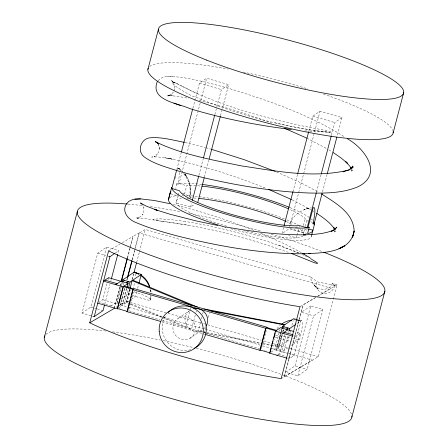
<?xml version="1.0" encoding="UTF-8"?>
<svg xmlns="http://www.w3.org/2000/svg" width="448" height="448" viewBox="0 0 448 448"><rect width="100%" height="100%" fill="white"/><g stroke="black" fill="none" stroke-linecap="round" stroke-linejoin="round"><path stroke-width="0.34" stroke-dasharray="2.24 1.68" d="M189.902 198.828C192.237 190.126 190.187 180.449 184.425 173.505L186.62 176.68L184.425 173.505M135.47 247.783L139.35 232.994L145.281 229.471L310.867 277.133C310.509 281.988 314.373 285.751 317.682 288.691L313.645 284.368L317.475 289.212M351.607 169.893L351.546 171.164L351.495 169.87M158.726 144.995L158.564 144.396L159.421 147.907L158.827 151.754L156.75 155.03L157.136 154.554L154.23 156.598L155.137 156.268L151.721 157.069C158.614 156.346 165.491 158.043 172.256 159.13L165.071 157.797L172.256 159.13M150.545 300.188L151.161 296.173M190.669 194.561L190.764 194.04M310.867 277.133C312.687 278.678 315.75 279.994 316.518 282.134A9.682 9.145 -44.8 0 0 323.204 293.255A9.682 9.145 -44.8 0 0 334.729 285.93L334.83 285.505L332.433 283.349L337.249 284.726L318.377 356.658L284.194 376.813L303.066 304.886L315.801 297.5M334.818 285.561L316.641 281.714M334.678 230.782L334.404 232.025L334.729 230.782M311.282 236.55L311.606 235.273M91 315.7L82.012 313.085L97.742 253.131L106.557 247.134L118.759 250.678L117.936 253.798M82.012 313.085L90.826 307.087L106.557 247.134M111.395 305.732L99.193 302.187L102.822 299.718L107.195 283.035M108.074 279.698L108.601 277.693M104.67 304.388L109.911 284.402M110.891 280.655L111.222 279.406M114.117 308.325L119.762 286.81M119.935 286.138L120.814 282.778M127.344 257.908L132.983 236.398L139.132 232.932L331.1 288.193L316.187 297.069M114.33 308.386L119.974 286.877M120.154 286.199L121.212 282.167M127.557 257.97L130.026 248.556M130.206 247.884L133.202 236.46M118.787 302.478L116.956 301.946L121.156 285.93M121.33 285.264L122.03 282.593M102.822 299.718L116.85 303.794L122.629 281.77M123.334 285.124L123.861 283.125M119.078 305.564L120.266 304.858L124.673 288.053M126.79 279.989L127.316 277.973M132.082 259.823L134.551 250.41M134.725 249.738L139.132 232.932M124.891 288.12L120.478 304.92L126.414 301.398L129.59 289.296M127.008 280.05L127.534 278.034M132.294 259.885L134.764 250.471M126.47 288.193L122.444 303.542L120.512 304.858L122.343 305.39L126.717 288.708M120.613 303.01L124.275 304.074L128.302 288.725M129.41 289.632L128.184 294.302L131.51 295.266M132.037 279.619L133.61 273.61M132.233 279.216L133.644 273.84M136.64 262.41L139.289 252.325M139.462 251.653L145.281 229.471M129.819 289.335L126.319 302.68L129.399 303.962M130.34 289.531L127.014 302.21L128.167 302.691M128.822 309.361L133.375 292.006M136.735 291.738L135.503 296.43L131.258 299.32M137.614 288.389L138.667 284.374M176.781 169.59L181.205 152.718M192.892 108.17L199.444 83.194L206.696 78.254L228.659 84.638L222.275 108.954M175.246 178.466L176.12 175.123M177.526 169.77L177.878 168.431A28.258 27.518 55.8 0 1 180.891 170.817M201.897 184.414A73.786 12.813 14.7 0 0 179.071 183.557L176.327 184.022A27.518 4.777 14.7 0 1 177.682 184.503L179.071 183.557L200.144 103.23M200.855 100.531L206.696 78.254M178.086 195.86L176.226 202.944L190.568 207.11L194.477 204.45M178.254 195.216L179.099 191.996M184.492 194.141L186.687 185.769A66.08 11.474 14.7 0 1 200.738 186.049M190.568 207.11L191.632 203.056M198.901 175.364L203.33 158.474M214.85 114.57L221.407 89.578L228.659 84.638M204.378 177.178L208.807 160.294M220.506 115.713L222.102 109.631M190.562 307.91L185.483 327.264L163.296 318.046M195.261 315.022L191.587 329.034L163.335 317.302M195.961 312.351L196.314 311.018M200.497 322.291L198.223 330.966L203.179 331.912M201.376 318.954L201.902 316.949M202.602 314.278L203.123 312.278M203.941 332.629L204.322 332.735L205.548 328.065M208.348 317.386L209.574 312.715M283.545 227.59L281.949 233.666L289.201 228.726L303.548 232.898L304.562 229.034M292.936 191.789L297.545 174.222M308.885 130.99L312.788 116.133L320.04 111.194L341.998 117.578L337.215 135.8M289.733 226.705L320.04 111.194M261.509 348.639L262.735 343.969M262.909 343.297L265.535 333.29M265.714 332.623L266.235 330.618M296.8 235.906L296.296 237.838L287.33 235.228M296.968 235.262L299.337 226.246M302.025 230.871L302.422 229.342M303.43 225.518L305.234 218.635M273.885 340.374L274.232 339.041M305.239 226.458L306.757 220.662A66.08 11.474 14.7 0 0 289.643 209.373M271.096 352.139L274.719 349.675L280.151 328.983M316.506 192.035L321.11 174.49M331.38 135.335L334.746 122.511L341.998 117.578M288.187 347.614L283.976 350.482L276.657 348.359L280.857 332.338M281.03 331.671L281.73 329M263.267 343.409L277.519 346.136L281.893 329.448M281.977 329.515L276.55 350.207L278.482 348.891L282.335 334.208M282.374 332.948L278.701 346.965L272.72 345.822M282.548 332.282L283.248 329.616M283.035 331.537L283.562 329.532M282.352 334.611L279.199 346.623L277.519 346.136M283.226 331.274L283.578 329.941M284.586 334.583L280.213 351.271L282.145 349.95L286.171 334.6M322.521 191.828L327.124 174.278M283.976 350.482L287.829 335.804M288.702 332.466L289.05 331.128M289.117 336.022L287.885 340.71L276.657 348.359M289.99 332.674L291.049 328.653M291.928 325.304L293.154 320.617M284.424 376.874L303.29 304.948M287.638 358.361L289.162 358.803L294.241 355.348L300.02 333.323L294.683 331.772M294.991 365.887L310.722 305.934L322.924 309.478L307.194 369.432L297.83 375.805L285.634 372.26L294.991 365.887L307.194 369.432M297.83 375.805L313.561 315.851L322.924 309.478M332.416 283.338C329.941 290.993 319.346 290.73 314.546 285.578M173.908 90.938L174.776 88.698L174.742 89.225L174.714 85.602L173.191 81.99L173.634 82.69L170.794 79.985L173.146 81.738L176.854 83.574M158.127 80.741C164.058 73.909 174.216 76.877 182.006 77.454C198.694 80.091 215.057 84.448 231.263 89.146C270.547 101.226 309.882 115.136 344.87 137.06M173.471 92.064L170.783 94.875L171.293 94.461L167.754 95.95L172.407 95.491L167.048 95.48L170.453 95.491M115.45 252.93L118.759 250.678M110.852 306.102L115.018 303.262M116.956 301.946L117.656 301.47M121.167 299.079L130.906 292.449M116.85 303.794L117.578 303.302M118.714 307.86L122.343 305.39M124.275 304.074L128.604 301.123M128.111 310.94L128.475 310.694M178.534 318.164L189.521 310.682M189.974 338.246A11.558 11.256 55.8 0 0 189.89 318.394A11.558 11.256 55.8 0 0 172.9 327.975A11.558 11.256 55.8 0 0 189.974 338.246L202.065 330.019A11.558 11.256 55.8 0 1 187.18 326.514A11.558 11.256 55.8 0 1 188.731 311.282M310.722 305.934L301.364 312.306L313.561 315.851M296.772 323.68L300.983 320.813A23.122 3.405 -73.8 0 1 299.555 339.875L290.993 345.705M300.02 333.323L294.941 336.778L293.418 336.336M278.141 354.452L282.038 351.803M108.601 250.886L119.902 244.171M122.276 242.754L132.983 236.398M116.11 307.328L118.485 305.917M300.02 306.701L315.594 297.427M318.186 296.083L337.249 284.726M281.148 378.627L312.228 360.119L288.764 353.366M306.998 208.734L311.27 207.816M172.659 76.479L167.177 76.457M293.574 319.799L294.823 319.822M297.321 319.866L301.543 320.617M169.086 95.486L178.242 96.438L188.541 98.286M307.121 131.046L304.539 130.827M309.68 131.236L329.7 132.255L332.007 132.031L328.166 130.917L309.658 127.366A143.69 24.954 14.7 0 1 300.138 125.429C262.746 117.275 225.54 106.91 190.792 90.653M163.122 221.435L167.356 222.006M163.895 221.542L158.945 220.864M165.446 221.749L180.65 223.955M162.344 221.334L156.139 220.427M167.944 222.085L188.462 225.26M158.463 220.797L143.92 218.411L135.85 217.935L139.625 217.806L137.166 218.344L140.65 216.675L143.007 214.004L142.682 214.502L143.903 211.142L143.707 207.267L143.97 207.922L142.834 205.604M185.192 221.514L181.759 220.998A91.28 15.848 14.7 0 0 168.79 219.436L160.457 218.887A62.905 10.926 14.7 0 0 158.357 218.848L153.054 219.453L155.898 220.388M297.321 320.029L298.463 320.236M203.801 332.03L206.276 332.506M206.898 332.623L260.792 342.933M204.322 332.735L206.315 333.116M206.982 333.245L262.097 343.79M262.763 343.918L272.059 345.694M169.406 158.592C202.362 165.334 234.494 175.767 265.714 188.216M296.75 319.922L300.983 320.813L295.204 342.838L291.878 341.874M185.063 142.475L205.262 147.566M199.024 100.587C223.67 106.45 247.856 114.145 271.533 123.133M274.938 122.791C292.986 126.918 311.181 131.018 329.7 132.255C283.315 127.21 237.647 114.755 194.628 96.718C195.188 98.672 161.224 79.111 175.543 82.964A15.03 2.61 14.7 0 1 176.014 83.177L190.579 90.546M173.348 204.506C201.085 211.271 228.29 220.175 254.806 230.742M226.486 233.335L258.026 242.038L288.299 252.286M205.906 147.739L210.476 149.016M126.414 301.398L167.356 313.186M168.028 313.376L200.245 322.65M203.599 323.618L204.943 324.005M207.631 324.778L261.324 340.234M264.012 341.006L272.737 343.515M273.409 343.711L289.514 348.348M290.186 348.538L318.377 356.658M120.266 304.858L128.526 307.238M129.198 307.429L163.391 317.274M164.058 317.47L261.946 345.643M262.618 345.839L271.331 348.348M272.003 348.538L288.092 353.17M199.444 83.194L221.407 89.578M312.788 116.133L334.746 122.511M179.071 183.557L186.687 185.769M306.757 220.662L308.185 221.077M310.565 221.771L312.469 222.32M170.716 193.816L178.758 196.157M186.799 198.492L188.81 199.074M290.192 228.536L306.947 233.408M97.742 253.131L106.086 255.562M297.657 319.85L300.983 320.813A23.122 22.512 55.8 0 0 293.334 319.945M293.345 334.902L296.391 335.793M132.177 295.462L150.142 300.681A23.122 22.512 55.8 0 0 150.881 295.478M275.24 337.036L291.211 341.678M274.719 349.675L286.614 353.13M288.904 353.797L294.241 355.348M129.069 310.867L159.947 319.844M162.327 320.533L202.037 332.074M205.509 333.082L259.554 348.79M278.415 354.267L286.037 356.485M288.327 357.151L290.612 357.812M119.571 308.459L120.182 308.638M264.023 350.437L264.634 350.616M265.854 350.969L266.459 351.148M162.019 321.854L201.757 333.402M202.944 333.743L204.725 334.264M90.826 307.087L94.041 308.017M94.679 308.207L96.606 308.767M97.25 308.952L103.029 310.632M174.675 82.6L171.758 81.547L176.014 83.177M278.376 245.168L299.113 253.193M276.489 171.92L300.737 182.773L318.074 191.934M131.046 303.884L162.182 316.82M130.631 304.478L162.064 317.531M260.512 233.072L286.138 244.591L301.946 252.98M197.977 93.974L182.129 86.29M302.674 254.755L303.582 255.164M303.901 255.315L304.226 255.461M305.178 255.909L305.805 256.206M292.141 199.87L310.794 209.67M306.113 256.351L307.042 256.799M306.723 138.09L327.062 148.798M177.134 83.714L180.174 85.271M180.701 85.546L181.692 86.061M311.937 210.336L314.205 211.708M328.782 149.789L332.147 151.872M178.735 168.252L182.661 171.562M333.715 284.441L334.729 285.93M351.814 169.607L352.33 170.71L351.859 169.529M334.802 229.992L335.272 231.672L334.998 229.919M159.421 147.907L159.578 148.495L158.564 144.396M150.769 289.817L151.127 292.326M134.182 291.827A23.122 4.015 14.7 0 1 150.142 300.681M150.377 289.374A23.122 21.84 -44.8 0 1 150.662 292.141M150.545 295.501A23.122 21.84 -44.8 0 1 149.923 298.833M135.363 273.745A23.122 3.405 -73.8 0 1 135.302 277.15M134.344 283.5A23.122 3.405 -73.8 0 1 133.347 288.092M150.422 290.209A23.122 22.512 55.8 0 1 150.707 291.95M277.015 328.658A23.122 22.512 55.8 0 1 280.168 325.287M275.503 335.866A23.122 4.015 14.7 0 1 290.685 337.63M292.891 338.128A23.122 4.015 14.7 0 1 299.555 339.875M205.486 326.995A11.558 11.256 55.8 0 1 203.952 328.675M190.574 349.72A22.478 21.89 55.8 0 1 166.482 340.984A22.478 21.89 55.8 0 1 165.917 315.336M290.03 207.626A73.786 12.813 14.7 0 1 309.271 217.498M311.175 218.954A73.786 12.813 14.7 0 1 312.48 220.147M303.145 235.76A66.08 11.474 14.7 0 1 243.578 230.686M226.772 226.19A66.08 11.474 14.7 0 1 181.328 198.274M190.299 197.842A66.08 11.474 14.7 0 1 191.43 197.876M193.777 197.999A66.08 11.474 14.7 0 1 197.529 198.285M286.434 221.609A66.08 11.474 14.7 0 1 293.804 225.226M296.604 226.834A66.08 11.474 14.7 0 1 297.696 227.522M300.401 229.438A66.08 11.474 14.7 0 1 303.867 234.226M311.164 235.11A73.786 12.813 14.7 0 1 230.182 228.564M169.719 197.613A73.786 12.813 14.7 0 1 177.772 195.608M182.196 195.468A73.786 12.813 14.7 0 1 183.422 195.474M187.342 195.614A73.786 12.813 14.7 0 1 284.306 218.837M286.821 219.862A73.786 12.813 14.7 0 1 298.133 225.047M305.015 229.018A73.786 12.813 14.7 0 1 307.462 230.782M289.604 223.871A28.258 27.518 55.8 0 1 311.03 207.928M295.109 227.22A28.258 4.906 14.7 0 1 297.119 227.377M306.785 228.827A28.258 4.906 14.7 0 1 308.123 229.096M182.414 192.987A28.258 4.906 14.7 0 1 189.213 197.008A28.258 26.695 -44.8 0 0 184.542 173.639M178.584 168.213A28.258 26.695 -44.8 0 1 181.782 170.688M177.878 168.431A26.79 3.942 -73.8 0 1 179.514 170.296M179.542 172.486A26.79 3.942 -73.8 0 1 177.682 184.503M176.725 183.725A28.106 9.01 -71.9 0 1 175.767 188.395M183.562 173.583A28.258 27.518 55.8 0 1 189.952 197.154M149.643 66.59A126.683 21.997 14.7 0 1 228.166 69.07M243.208 72.061A126.683 21.997 14.7 0 1 307.854 88.984M323.361 94.058A126.683 21.997 14.7 0 1 392.84 130.497M45.909 334.454A158.872 27.586 14.7 0 1 105.924 331.044M112.571 331.862A158.872 27.586 14.7 0 1 160.49 340.082M163.162 340.642A158.872 27.586 14.7 0 1 193.693 347.665M196.308 348.314A158.872 27.586 14.7 0 1 351.478 414.064M127.898 204.092A158.872 27.586 14.7 0 1 143.562 205.766M150.377 206.674A158.872 27.586 14.7 0 1 181.485 211.859M189.526 213.438A158.872 27.586 14.7 0 1 261.436 231.196M271.309 234.13A158.872 27.586 14.7 0 1 322.521 251.72M299.012 253.114A100.027 17.371 14.7 0 0 250.533 236.326L247.867 235.53A102.183 17.746 14.7 0 0 185.158 221.491M180.712 223.989A112.65 19.561 14.7 0 1 226.475 233.302M305.379 209.205L304.046 209.748L309.372 208.074L305.379 209.205"/><path stroke-width="0.67" d="M351.669 168.616L351.73 167.339L351.473 168.543M311.774 234.634L314.513 224.179L314.373 222.874A73.786 12.813 14.7 0 0 314.171 222.387M44.313 337.456L77.325 211.618M147.896 69.406L158.446 29.21M89.729 322.812L108.601 250.886A158.872 27.586 14.7 0 0 300.02 306.701L281.148 378.627A158.872 27.586 14.7 0 1 89.729 322.812L114.33 308.386M92.926 316.26L94.214 316.635L109.939 256.682L114.901 253.305M104.502 305.01L103.029 310.632L94.214 316.635M111.384 278.779L117.774 254.425M121.167 281.434L127.165 258.58M121.386 281.495L127.383 258.642M122.209 281.926L122.735 279.922L133.963 272.278L141.282 274.406L139.02 283.03M97.742 303.173L117.264 308.846L123.043 286.821L128.117 283.366L108.601 277.693L103.522 281.148L123.043 286.821M117.264 308.846L117.628 308.599L123.402 286.574L133.162 289.414L131.762 294.75M127.495 277.301L131.902 260.495M127.714 277.362L131.942 261.229M127.523 284.189L128.223 281.518L126.291 282.834M127.07 287.37L128.117 283.366M128.475 288.058L130.054 282.05L141.282 274.406M133.997 272.49L136.466 263.082M130.172 288.002L132.098 280.661L191.262 305.239M160.238 321.334L127.025 311.685L132.804 289.66L134.254 288.669L267.114 327.281L265.664 328.272L259.885 350.291L205.912 334.606M127.736 310.1L129.662 302.758M130.015 301.426L130.536 299.421M130.889 298.088L131.415 296.083M170.374 192.483L168.493 199.287L171.651 187.505L171.819 188.49A73.786 12.813 14.7 0 0 229.208 215.141A73.786 12.813 14.7 0 0 307.121 227.814L309.221 227.483L307.619 233.604A73.786 12.813 14.7 0 0 312.922 230.171A28.258 4.906 14.7 0 0 308.801 229.236M176.602 170.268L171.819 188.49L179.435 190.708A66.08 11.474 14.7 0 0 230.658 214.15A66.08 11.474 14.7 0 0 299.505 225.602L307.121 227.814L308.09 227.153L313.18 207.754A26.79 3.942 -73.8 0 1 312.984 223.821A27.518 4.777 14.7 0 1 314.513 224.179M181.384 152.046L192.718 108.842M192.343 200.357L198.722 176.036M203.504 157.797L214.67 115.242M197.82 202.171L204.204 177.856M209.166 158.939L220.326 116.385M284.077 225.562L292.936 191.789M297.724 173.55L308.711 131.667M259.885 350.291L260.249 350.045L266.022 328.02L275.783 330.859M286.877 358.137L269.646 353.13L275.419 331.106L280.498 327.65L293.154 331.33M270.183 352.218L271.23 348.214M271.583 346.875L272.11 344.876M272.457 343.538L272.983 341.538M273.857 338.201L275.257 332.858M307.121 227.814L316.327 192.713M321.289 173.813L331.206 136.013M281.91 328.334L282.43 326.334L293.664 318.69L296.99 319.654M312.984 223.821L314.373 222.874L322.162 193.178M327.298 173.6L336.862 137.15M287.398 329.93L287.924 327.93L285.986 329.246M289.229 330.462L289.755 328.462L295.366 324.638M393.142 132.888L403.687 92.691M351.859 417.06L384.871 291.228M126.017 204.663C121.66 212.576 129.147 220.102 136.22 222.617C149.503 228.312 163.464 232.249 177.397 235.99C218.949 246.305 261.576 254.027 304.522 253.77M157.231 81.676C149.85 100.632 178.506 103.258 189.823 108.595C222.947 118.642 257.051 125.35 291.396 129.506M351.602 168.622L352.884 165.99L350.672 169.243L353.231 166.981L349.042 169.742L343 171.909M335.255 229.09L336.851 227.108L333.53 230.171L331.083 231.504L334.051 229.981C324.397 234.063 313.706 234.5 303.374 234.875L305.603 234.819C278.768 235.099 252.05 231.566 225.669 226.951M126.403 204.07L128.761 201.404L133.185 199.315L140.571 198.89L154.37 200.491L169.988 203.706M115.724 284.693L120.798 281.238M122.629 281.77L124.561 280.454M127.025 311.685L127.389 311.438L117.628 308.599M282.33 328.182L284.262 326.866M282.744 333.234L287.818 329.778M269.646 353.13L270.004 352.884L260.249 350.045M276.965 355.258L277.329 355.012M349.485 169.898C313.774 178.724 276.394 171.091 240.694 165.766C211.792 159.734 181.955 154.622 155.21 141.624L158.491 143.668L156.638 142.044L157.332 143.024M302.294 253.826C319.995 252.846 349.888 254.027 354.133 231.19C353.696 212.906 335.222 202.703 321.602 194.04M140.571 198.89L134.736 199.074M308.358 253.663L310.778 253.602M204.002 308.941L284.978 324.598M210.101 310.716L284.474 324.94M217.857 225.501L195.72 220.819L169.798 214.172L154.342 209.356L157.175 210.291L146.322 206.13L140.426 202.922L142.212 204.484M184.442 142.341C173.331 140.308 162.092 136.92 150.707 137.771C141.383 137.906 136.534 150.489 143.842 156.61C153.199 163.643 164.786 166.622 175.734 170.229C195.429 176.114 215.505 180.667 235.704 184.436C260.21 188.882 284.978 192.242 309.898 193.032C325.976 193.312 342.653 193.138 357.745 186.889C383.779 174.345 364.93 148.669 347.581 138.858M211.142 149.212L244.21 159.673L275.201 171.388M313.897 222.734L314.373 222.874M308.09 227.153L309.221 227.483M108.657 256.306L109.939 256.682M122.735 279.922L130.054 282.05M282.43 326.334L289.755 328.462M104.972 280.162L117.174 283.707M284.194 332.248L292.578 334.684M124.13 286.082L133.89 288.921M266.75 327.527L276.511 330.366M132.804 289.66L265.664 328.272M275.419 331.106L292.656 336.112M173.897 103.113L180.83 105.627M291.385 253.45L314.462 262.735L317.038 263.463L317.453 263.396L317.33 262.954A17.466 3.035 14.7 0 0 317.05 262.651L310.57 258.586M284.536 128.29L306.723 138.09M132.793 280.185L197.361 307.014M268.279 189.252L291.542 199.578M303.106 253.641L310.195 257.93M316.714 213.321C323.355 217.79 330.182 222.533 334.751 229.236M333.267 152.566L341.359 158.172L347.732 163.542L345.358 161.286L349.787 166.186L351.299 168.504M335.048 229.639L333.586 227.27L334.645 229.432M351.624 168.941L350.918 167.171L351.333 168.711M334.908 229.331L334.723 228.161L334.79 229.494M141.506 275.458A23.122 21.84 -44.8 0 1 149.75 286.686M138.746 274.271A23.122 22.512 55.8 0 0 133.963 272.278A23.122 21.84 -44.8 0 1 138.656 273.84M133.963 272.278A23.122 3.405 -73.8 0 1 135.15 272.72M140.952 275.666A23.122 22.512 55.8 0 1 149.453 286.798M281.988 323.865A23.122 22.512 55.8 0 1 291.598 320.118M193.866 308.728A11.558 11.256 55.8 0 1 205.537 313.477A11.558 11.256 55.8 0 1 206.102 326.071M168.207 312.497A22.478 21.89 55.8 0 1 202.026 315.426A22.478 21.89 55.8 0 1 193.99 348.449M202.541 184.492A73.786 12.813 14.7 0 1 289.414 207.368M198.834 198.408A66.08 11.474 14.7 0 1 285.874 221.357M202.042 186.172A66.08 11.474 14.7 0 1 288.512 208.869M225.691 227.282A73.786 12.813 14.7 0 1 168.986 198.29M170.05 193.626A73.786 12.813 14.7 0 1 171.018 191.733M393.154 131.734A126.683 21.997 14.7 0 1 267.221 123.021A126.683 21.997 14.7 0 1 148.226 68.326M351.898 415.912A158.872 27.586 14.7 0 1 192.371 404.281A158.872 27.586 14.7 0 1 44.856 335.838M323.809 252.23A158.872 27.586 14.7 0 1 347.995 299.622A158.872 27.586 14.7 0 1 124.197 244.77A158.872 27.586 14.7 0 1 127.17 204.03M354.133 231.19L352.593 237.143L354.133 231.19M341.891 247.19L338.929 248.707L344.854 245.689L341.891 247.19M159.219 331.402A22.478 21.89 55.8 0 0 193.693 348.975A22.478 21.89 55.8 0 0 190.792 310.414A22.478 21.89 55.8 0 0 159.219 331.402M206.528 60.066A126.683 21.997 14.7 0 0 402.707 94.769A126.683 21.997 14.7 0 0 233.968 28.011A126.683 21.997 14.7 0 0 206.528 60.066"/></g></svg>
